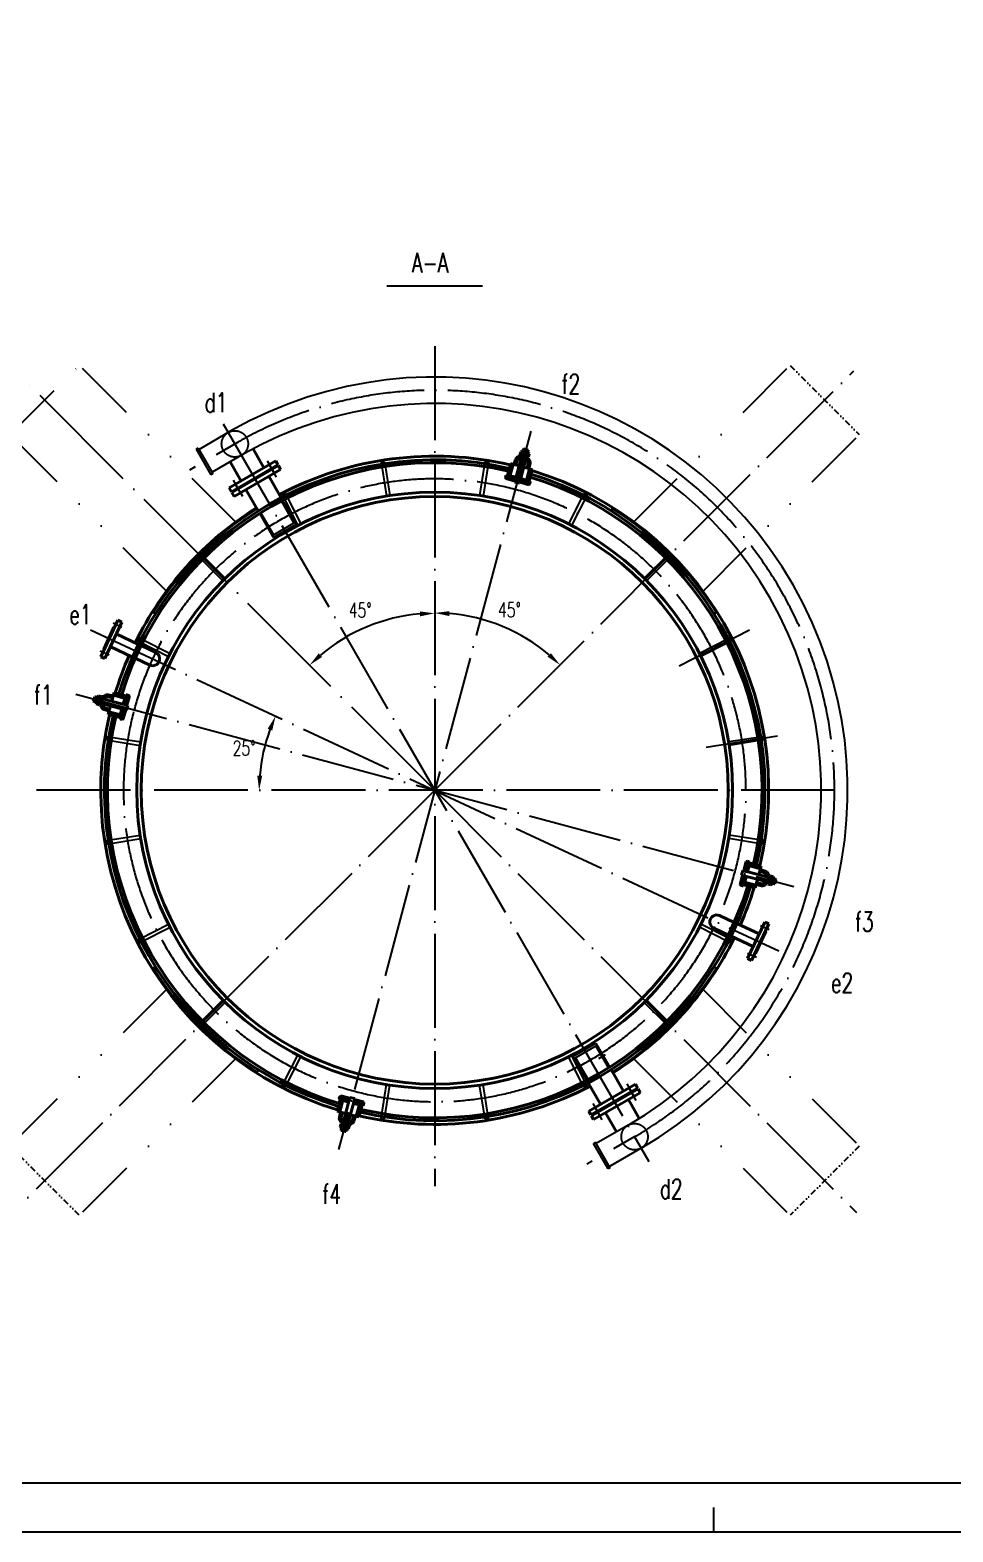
# Model space of a CAD drawing. Extents: x 707610 to 724430, y 95426 to 107306.
# Drawn here: x 713225 to 716998, y 95426 to 101562 of the extents above; entities that cross this region are included whole.
import ezdxf

# ---------------------------------------------------------------- set-up
doc = ezdxf.new("R2010")
doc.units = 0
doc.header["$LTSCALE"] = 20
for name, pattern in [('ACAD_ISO02W100', [15, 12, -3]), ('ACAD_ISO04W100', [30, 24, -3, 0, -3]), ('DASHDOT', [1, 0.5, -0.25, 0, -0.25]), ('DIVIDE', [31.75, 12.7, -6.35, 0, -6.35, 0, -6.35])]:
    doc.linetypes.add(name, pattern=pattern)
for name, color, linetype in [('CDR_DIM', 7, 'Continuous'), ('K1', 4, 'Continuous'), ('图层1', 7, 'Continuous'), ('图层2', 2, 'DASHDOT'), ('图层3', 2, 'Continuous'), ('图层4', 6, 'ACAD_ISO02W100'), ('图层6', 3, 'DIVIDE')]:
    doc.layers.add(name, color=color, linetype=linetype)
doc.layers.add('图层5', color=1, linetype='Continuous', lineweight=40)
doc.styles.add('hzfs', font='simplex.shx', dxfattribs={"width": 0.7, "bigfont": 'hzfs.shx'})
doc.dimstyles.new('PVCAD$2', dxfattribs={"dimscale": 20, "dimtxt": 3, "dimasz": 3, "dimexe": 2, "dimexo": 1, "dimgap": 1, "dimtad": 2, "dimtih": 1, "dimdec": 0, "dimzin": 0, "dimdsep": 46, "dimtxsty": 'hzfs', "dimcen": 0, "dimclrd": 4, "dimclre": 4, "dimclrt": 7, "dimadec": 0, "dimazin": 0, "dimtfac": 0.7, "dimtmove": 0, "dimatfit": 0, "dimfxl": 0, "dimlwd": -1, "dimlwe": -1, "dimarcsym": 0})

# ---------------------------------------------------------------- blocks, each defined once
blk = doc.blocks.new('*D129')
at = {"layer": 'CDR_DIM', "color": 4}
blk.add_arc((714879.1, 98456.1), 723.2, 94.75494, 130.24559, dxfattribs=at)
for points in [[(714818.7, 99186.7), (714819.5, 99166.8), (714879.1, 99179.2)], [(714418.6, 99000.7), (714405.1, 99015.4), (714367.7, 98967.4)]]:
    blk.add_solid(points, dxfattribs=at)
at = {"layer": 'Defpoints', "color": 0}
for p in [(714879.1, 100270.6), (713204.2, 100130.9), (714691.9, 99154.6), (714879.1, 98456.1), (714879.1, 96838.3)]:
    blk.add_point(p, dxfattribs=at)
at = {"layer": 'CDR_DIM', "color": 7, "insert": (714574.2, 99192.1), "char_height": 60, "attachment_point": 5, "style": 'hzfs'}
blk.add_mtext('45°', dxfattribs=at)
blk = doc.blocks.new('*D130')
at = {"layer": 'CDR_DIM', "color": 4}
blk.add_arc((714879.1, 98456.1), 724.5, 49.74657, 85.25343, dxfattribs=at)
for points in [[(714938.6, 99168), (714939.4, 99188), (714879.1, 99180.5)], [(715354, 99016.3), (715340.4, 99001.6), (715391.3, 98968.3)]]:
    blk.add_solid(points, dxfattribs=at)
at = {"layer": 'Defpoints', "color": 0}
for p in [(714879.1, 100270.6), (716592.8, 100169.8), (715241.3, 99083.5), (714879.1, 98456.1), (714879.1, 96838.3)]:
    blk.add_point(p, dxfattribs=at)
at = {"layer": 'CDR_DIM', "color": 7, "insert": (715184.4, 99193.3), "char_height": 60, "attachment_point": 5, "style": 'hzfs'}
blk.add_mtext('45°', dxfattribs=at)
blk = doc.blocks.new('*D131')
at = {"layer": 'CDR_DIM', "color": 4}
blk.add_arc((714879.1, 98456.1), 717.7, 159.79114, 175.20886, dxfattribs=at)
for points in [[(714196.3, 98707.8), (714214.7, 98700.1), (714228.6, 98759.4)], [(714173.8, 98515.6), (714153.8, 98516.4), (714161.3, 98456.1)]]:
    blk.add_solid(points, dxfattribs=at)
at = {"layer": 'Defpoints', "color": 0}
for p in [(713471.9, 99112.2), (714191.5, 98661.9), (713232.6, 98456.1), (716516.1, 98456.1), (716286.4, 97799.8)]:
    blk.add_point(p, dxfattribs=at)
at = {"layer": 'CDR_DIM', "color": 7, "insert": (714099.8, 98628.8), "char_height": 60, "attachment_point": 5, "style": 'hzfs'}
blk.add_mtext('25°', dxfattribs=at)

msp = doc.modelspace()

# ---------------------------------------------------------------- hatches: boundary and pattern name
at = {"layer": '图层1', "lineweight": -3}
h = msp.add_hatch(dxfattribs=at)
h.set_pattern_fill('ANSI31', color=256, scale=2, angle=75, style=0)
h.set_pattern_definition([(30, (723050.007, 95659.4986), (3.175, -5.4992613), [])])
h.paths.add_polyline_path([(715184.7, 99774.8), (715195.6, 99771.9), (715186.8, 99739.3), (715176, 99742.3)])
h.paths.add_polyline_path([(715195.6, 99771.9), (715184.7, 99774.8), (715188.9, 99790.6), (715199.8, 99787.6)])
h = msp.add_hatch(dxfattribs=at)
h.set_pattern_fill('ANSI31', color=256, scale=2, angle=75, style=0)
h.set_pattern_definition([(120, (706404.538, 100119.6386), (-5.4992613, -3.175), [])])
h.paths.add_polyline_path([(715273.8, 99751), (715262.9, 99753.9), (715254.2, 99721.3), (715265.1, 99718.4)])
h.paths.add_polyline_path([(715262.9, 99753.9), (715273.8, 99751), (715278, 99766.7), (715267.1, 99769.6)])
h = msp.add_hatch(dxfattribs=at)
h.set_pattern_fill('ANSI37', color=256, scale=0.5, angle=-15, style=0)
h.set_pattern_definition([(120, (895499.5582, 321661.7659), (1.3748153285, 0.79375), []), (30, (895499.5582, 321661.7659), (0.79375, -1.3748153285), [])])
h.paths.add_polyline_path([(715170.6, 99740.6), (715186.3, 99736.4), (715187.1, 99739.3), (715171.4, 99743.5)])
h = msp.add_hatch(dxfattribs=at)
h.set_pattern_fill('ANSI37', color=256, scale=0.5, angle=-15, style=0)
h.set_pattern_definition([(30, (670059.9798, 382068.1188), (-0.79375, 1.3748153285), []), (120, (670059.9798, 382068.1188), (-1.3748153285, -0.79375), [])])
h.paths.add_polyline_path([(715268.9, 99714.3), (715253.2, 99718.5), (715253.9, 99721.4), (715269.6, 99717.2)])
h = msp.add_hatch(dxfattribs=at)
h.set_pattern_fill('ANSI31', color=256, scale=2, angle=165, style=0)
h.set_pattern_definition([(210, (713215.473, 89981.532), (3.175, -5.4992613), [])])
h.paths.add_polyline_path([(713584.1, 98850.8), (713581.2, 98839.9), (713613.8, 98831.2), (713616.7, 98842)])
h.paths.add_polyline_path([(713581.2, 98839.9), (713584.1, 98850.8), (713568.4, 98855), (713565.5, 98844.1)])
h = msp.add_hatch(dxfattribs=at)
h.set_pattern_fill('ANSI37', color=256, scale=0.5, angle=75, style=0)
h.set_pattern_definition([(120, (431266.9926, 53636.9736), (-1.3748153285, -0.79375), []), (210, (431266.9926, 53636.9736), (0.79375, -1.3748153285), [])])
h.paths.add_polyline_path([(713620.8, 98845.8), (713616.6, 98830.2), (713613.7, 98830.9), (713618, 98846.6)])
h = msp.add_hatch(dxfattribs=at)
h.set_pattern_fill('ANSI31', color=256, scale=2, angle=165, style=0)
h.set_pattern_definition([(120, (717675.613, 106627.001), (5.4992613, 3.175), [])])
h.paths.add_polyline_path([(713560.3, 98761.7), (713563.2, 98772.5), (713595.8, 98763.8), (713592.9, 98752.9)])
h.paths.add_polyline_path([(713563.2, 98772.5), (713560.3, 98761.7), (713544.6, 98765.9), (713547.5, 98776.8)])
h = msp.add_hatch(dxfattribs=at)
h.set_pattern_fill('ANSI37', color=256, scale=0.5, angle=75, style=0)
h.set_pattern_definition([(210, (491673.3455, 279076.552), (-0.79375, 1.3748153285), []), (120, (491673.3455, 279076.552), (1.3748153285, 0.79375), [])])
h.paths.add_polyline_path([(713594.5, 98747.6), (713598.7, 98763.3), (713595.8, 98764.1), (713591.6, 98748.4)])
h = msp.add_hatch(dxfattribs=at)
h.set_pattern_fill('ANSI37', color=256, scale=0.5, angle=-105, style=0)
h.set_pattern_definition([(30, (938084.7721, -82164.4468), (0.79375, -1.3748153285), []), (300, (938084.7721, -82164.4468), (-1.3748153285, -0.79375), [])])
h.paths.add_polyline_path([(716163.6, 98164.5), (716159.4, 98148.8), (716162.3, 98148), (716166.5, 98163.7)])
h = msp.add_hatch(dxfattribs=at)
h.set_pattern_fill('ANSI31', color=256, scale=2, angle=-15, style=0)
h.set_pattern_definition([(300, (712082.505, 90285.104), (-5.4992613, -3.175), [])])
h.paths.add_polyline_path([(716197.8, 98150.4), (716194.9, 98139.6), (716162.4, 98148.3), (716165.3, 98159.2)])
h.paths.add_polyline_path([(716194.9, 98139.6), (716197.8, 98150.4), (716213.6, 98146.2), (716210.6, 98135.3)])
h = msp.add_hatch(dxfattribs=at)
h.set_pattern_fill('ANSI37', color=256, scale=0.5, angle=-105, style=0)
h.set_pattern_definition([(300, (998491.125, 143275.1316), (1.3748153285, 0.79375), []), (30, (998491.125, 143275.1316), (-0.79375, 1.3748153285), [])])
h.paths.add_polyline_path([(716137.3, 98066.3), (716141.5, 98082), (716144.4, 98081.2), (716140.2, 98065.5)])
h = msp.add_hatch(dxfattribs=at)
h.set_pattern_fill('ANSI31', color=256, scale=2, angle=-15, style=0)
h.set_pattern_definition([(30, (716542.645, 106930.573), (-3.175, 5.4992613), [])])
h.paths.add_polyline_path([(716174, 98061.3), (716176.9, 98072.2), (716144.3, 98080.9), (716141.4, 98070.1)])
h.paths.add_polyline_path([(716176.9, 98072.2), (716174, 98061.3), (716189.7, 98057.1), (716192.6, 98068)])
h = msp.add_hatch(dxfattribs=at)
h.set_pattern_fill('ANSI31', color=256, scale=2, angle=255, style=0)
h.set_pattern_definition([(300, (723353.5794, 96792.4666), (5.4992613, 3.175), [])])
h.paths.add_polyline_path([(714484.3, 97161.1), (714495.2, 97158.2), (714503.9, 97190.8), (714493.1, 97193.7)])
h.paths.add_polyline_path([(714495.2, 97158.2), (714484.3, 97161.1), (714480.1, 97145.4), (714491, 97142.5)])
h = msp.add_hatch(dxfattribs=at)
h.set_pattern_fill('ANSI37', color=256, scale=0.5, angle=165, style=0)
h.set_pattern_definition([(210, (759698.1378, -185156.0136), (0.79375, -1.3748153285), []), (300, (759698.1378, -185156.0136), (1.3748153285, 0.79375), [])])
h.paths.add_polyline_path([(714489.3, 97197.8), (714505, 97193.6), (714504.2, 97190.7), (714488.5, 97194.9)])
h = msp.add_hatch(dxfattribs=at)
h.set_pattern_fill('ANSI31', color=256, scale=2, angle=255, style=0)
h.set_pattern_definition([(210, (706708.1104, 101252.6066), (-3.175, 5.4992613), [])])
h.paths.add_polyline_path([(714573.4, 97137.3), (714562.6, 97140.2), (714571.3, 97172.8), (714582.2, 97169.8)])
h.paths.add_polyline_path([(714562.6, 97140.2), (714573.4, 97137.3), (714569.2, 97121.5), (714558.3, 97124.5)])
h = msp.add_hatch(dxfattribs=at)
h.set_pattern_fill('ANSI37', color=256, scale=0.5, angle=165, style=0)
h.set_pattern_definition([(300, (534258.5594, -124749.6607), (-1.3748153285, -0.79375), []), (210, (534258.5594, -124749.6607), (-0.79375, 1.3748153285), [])])
h.paths.add_polyline_path([(714587.5, 97171.5), (714571.8, 97175.7), (714571, 97172.8), (714586.7, 97168.6)])

# ---------------------------------------------------------------- linework, layer by layer
for p, q in [((716020.1, 95426.3), (716020.1, 95526.3)), ((707610.1, 95426.3), (724430.1, 95426.3))]:
    msp.add_line(p, q)
at = {"layer": 'CDR_DIM', "ltscale": 30}
msp.add_line((714683.7, 100516.6), (715074.4, 100516.6), dxfattribs=at)
at = {"layer": 'K1', "const_width": 8}
msp.add_lwpolyline([(724230.1, 95626.3), (724230.1, 107106.3), (708110.1, 107106.3), (708110.1, 95626.3)], close=True, dxfattribs=at)
at = {"layer": '图层1', "lineweight": -3}
for p, q in [((715240.5, 99839.9), (715243.4, 99850.5)), ((715260.8, 99845.8), (715257.9, 99835.2)), ((715173, 99728.6), (715169, 99735.5)), ((715186.8, 99736.3), (715171.7, 99740.3)), ((715181.7, 99726.2), (715173.9, 99739.7)), ((715190.4, 99723.9), (715182.6, 99737.4)), ((715199, 99721.6), (715187.7, 99741.2)), ((715206.7, 99721.1), (715196.4, 99738.9)), ((715227.9, 99715.4), (715245.7, 99725.7)), ((715230.2, 99724.1), (715237, 99728)), ((715234.7, 99712), (715254.3, 99723.3)), ((715243.4, 99709.7), (715256.9, 99717.5)), ((715252.1, 99707.4), (715265.5, 99715.1)), ((715252.7, 99718.6), (715267.8, 99714.6)), ((715260.8, 99705), (715267.7, 99709.1)), ((713616.5, 98829.7), (713620.6, 98844.7)), ((713630.1, 98837.7), (713626, 98844.7)), ((713495.2, 98817.5), (713484.6, 98820.4)), ((713489.3, 98837.8), (713499.9, 98834.9)), ((713614, 98783.7), (713596.3, 98773.4)), ((713611, 98807.2), (713607.1, 98814)), ((713619.7, 98804.9), (713609.5, 98822.6)), ((713623.1, 98811.7), (713611.8, 98831.3)), ((713625.4, 98820.4), (713617.6, 98833.9)), ((713627.7, 98829.1), (713620, 98842.5)), ((713613.5, 98776), (713593.9, 98764.7)), ((713598.9, 98763.8), (713594.8, 98748.7)), ((713608.9, 98758.7), (713595.4, 98750.9)), ((713611.2, 98767.3), (713597.7, 98759.6)), ((713606.6, 98750), (713599.6, 98746)), ((716144.1, 98128.5), (716161.9, 98138.7)), ((716144.6, 98136.1), (716164.2, 98147.4)), ((716146.9, 98144.8), (716160.4, 98152.5)), ((716149.2, 98153.4), (716162.7, 98161.2)), ((716151.6, 98162.1), (716158.5, 98166.1)), ((716159.3, 98148.3), (716163.3, 98163.4)), ((716128.1, 98074.4), (716132.1, 98067.4)), ((716130.4, 98083), (716138.2, 98069.6)), ((716132.7, 98091.7), (716140.5, 98078.2)), ((716135, 98100.4), (716146.3, 98080.8)), ((716141.6, 98082.4), (716137.6, 98067.4)), ((716138.4, 98107.2), (716148.7, 98089.5)), ((716147.1, 98104.9), (716151, 98098.1)), ((716268.8, 98074.3), (716258.2, 98077.2)), ((716262.9, 98094.6), (716273.5, 98091.7)), ((714497.4, 97207.1), (714490.4, 97203)), ((714505.4, 97193.5), (714490.4, 97197.5)), ((714506, 97204.7), (714492.6, 97197)), ((714514.7, 97202.4), (714501.2, 97194.6)), ((714523.4, 97200.1), (714503.8, 97188.8)), ((714530.3, 97196.7), (714512.5, 97186.4)), ((714527.9, 97188), (714521.1, 97184.1)), ((714551.5, 97191), (714561.7, 97173.2)), ((714559.1, 97190.5), (714570.4, 97170.9)), ((714567.8, 97188.2), (714575.5, 97174.7)), ((714571.3, 97175.9), (714586.4, 97171.8)), ((714576.4, 97185.9), (714584.2, 97172.4)), ((714585.1, 97183.5), (714589.1, 97176.6)), ((714497.3, 97066.3), (714500.2, 97076.9)), ((714517.6, 97072.2), (714514.7, 97061.6))]:
    msp.add_line(p, q, dxfattribs=at)
at = {"layer": '图层2', "linetype": 'ACAD_ISO04W100', "ltscale": 0.8}
for p, q in [((714879.1, 100270.6), (714879.1, 96838.3)), ((714879.1, 98456.1), (716592.8, 100169.8)), ((714014.5, 99953.5), (715754.2, 96940.3)), ((715272.3, 99923.7), (714485.8, 96988.4)), ((713471.9, 99112.2), (716286.4, 97799.8)), ((713411.4, 98849.3), (716346.7, 98062.8)), ((714879.1, 98456.1), (713155.4, 96732.4)), ((716516.1, 98456.1), (713232.6, 98456.1)), ((714879.1, 98456.1), (716603.9, 96731.2))]:
    msp.add_line(p, q, dxfattribs=at)
at = {"layer": '图层2', "linetype": 'ACAD_ISO04W100'}
for p, q in [((714879.1, 98456.1), (713204.2, 100130.9)), ((715877.8, 98965), (716165.8, 99111.7)), ((715988.5, 98631.8), (716280.8, 98678.1)), ((714879.1, 98456.1), (714879.6, 98456.3))]:
    msp.add_line(p, q, dxfattribs=at)
at = {"layer": '图层2', "ltscale": 10}
for p, q in [((714072.5, 99877.1), (713877.2, 99764.3)), ((714194, 99802.6), (714223, 99752.4)), ((714232.7, 99735.7), (714203.7, 99785.8)), ((714055.5, 99722.6), (714084.4, 99672.4)), ((714094.1, 99655.7), (714065.1, 99705.8)), ((713600.4, 99121.3), (713564.1, 99138.2)), ((713547.6, 99008), (713511.3, 99024.9)), ((716210.6, 97904.1), (716246.8, 97887.2)), ((716157.7, 97790.8), (716194, 97773.9)), ((715549.9, 97360.6), (715577.8, 97376.7)), ((715664, 97256.4), (715693, 97206.3)), ((715702.7, 97189.5), (715673.7, 97239.7)), ((715525.5, 97176.4), (715554.4, 97126.3)), ((715564.1, 97109.5), (715535.1, 97159.7)), ((715696.5, 97041.2), (715501.1, 96928.4))]:
    msp.add_line(p, q, dxfattribs=at)
at = {"layer": '图层2', "linetype": 'ACAD_ISO04W100', "ltscale": 0.8}
for radius, start, end in [(1634, 300.01816, 119.57759), (1272, 165.42442, 165)]:
    msp.add_arc((714879.1, 98456.1), radius, start, end, dxfattribs=at)
at = {"layer": '图层4', "ltscale": 5}
for p, q in [((714659.7, 99796.2), (714661, 99788.3)), ((714661, 99788.3), (714681.6, 99657.9)), ((714673.5, 99798.4), (714674.8, 99790.5)), ((714674.8, 99790.5), (714695.4, 99660.1)), ((715084.6, 99798.4), (715062.7, 99660.1)), ((715098.4, 99796.2), (715076.5, 99657.9)), ((714256.3, 99662.8), (714268.8, 99669.2)), ((714256.3, 99662.8), (714259.9, 99655.7)), ((714259.9, 99655.7), (714319.9, 99538.1)), ((714268.8, 99669.2), (714272.4, 99662.1)), ((714272.4, 99662.1), (714332.3, 99544.5)), ((715489.3, 99669.2), (715425.8, 99544.5)), ((715501.8, 99662.8), (715438.2, 99538.1)), ((714175.4, 99578.8), (714170.2, 99575.8)), ((714215.4, 99509.5), (714210.2, 99506.5)), ((713923.8, 99421.2), (713913.9, 99411.3)), ((713913.9, 99411.3), (713919.5, 99405.7)), ((713919.5, 99405.7), (714012.9, 99312.3)), ((713923.8, 99421.2), (713929.4, 99415.6)), ((713929.4, 99415.6), (714022.8, 99322.2)), ((715828.7, 99415.6), (715735.4, 99322.2)), ((715838.6, 99405.7), (715745.3, 99312.3)), ((715834.3, 99421.2), (715828.7, 99415.6)), ((715844.2, 99411.3), (715838.6, 99405.7)), ((713672.3, 99078.8), (713665.9, 99066.3)), ((713665.9, 99066.3), (713673, 99062.7)), ((713672.3, 99078.8), (713679.4, 99075.2)), ((713673, 99062.7), (713790.7, 99002.8)), ((713679.4, 99075.2), (713797, 99015.2)), ((716078.7, 99075.2), (715961.1, 99015.2)), ((716085.1, 99062.7), (715967.5, 99002.8)), ((716085.9, 99078.8), (716078.7, 99075.2)), ((716092.2, 99066.3), (716085.1, 99062.7)), ((713538.9, 98675.4), (713536.7, 98661.6)), ((713536.7, 98661.6), (713544.6, 98660.3)), ((713538.9, 98675.4), (713546.8, 98674.2)), ((713544.6, 98660.3), (713675, 98639.7)), ((713546.8, 98674.2), (713677.2, 98653.5)), ((716209.3, 98673.8), (716080.9, 98653.5)), ((716213.5, 98660.3), (716083.1, 98639.7)), ((716219.2, 98675.4), (716209.3, 98673.8)), ((716221.4, 98661.6), (716213.5, 98660.3)), ((713536.7, 98250.5), (713544.6, 98251.8)), ((713536.7, 98250.5), (713538.9, 98236.7)), ((713538.9, 98236.7), (713546.8, 98238)), ((713544.6, 98251.8), (713675, 98272.4)), ((713546.8, 98238), (713677.2, 98258.6)), ((716211.3, 98238), (716080.9, 98258.6)), ((716213.5, 98251.8), (716083.1, 98272.4)), ((716219.2, 98236.7), (716211.3, 98238)), ((716221.4, 98250.5), (716213.5, 98251.8)), ((713673, 97849.4), (713790.7, 97909.3)), ((713679.4, 97836.9), (713797, 97896.9)), ((716078.7, 97836.9), (715961.1, 97896.9)), ((716085.1, 97849.4), (715967.5, 97909.3)), ((713665.9, 97845.8), (713673, 97849.4)), ((713665.9, 97845.8), (713672.3, 97833.3)), ((713672.3, 97833.3), (713679.4, 97836.9)), ((716085.9, 97833.3), (716078.7, 97836.9)), ((716092.2, 97845.8), (716085.1, 97849.4)), ((716021.9, 97737.5), (716030.6, 97728.8)), ((713919.5, 97506.4), (714012.9, 97599.8)), ((713929.4, 97496.5), (714022.8, 97589.9)), ((715828.7, 97496.5), (715735.4, 97589.9)), ((715838.6, 97506.4), (715745.3, 97599.8)), ((713913.9, 97500.8), (713919.5, 97506.4)), ((713913.9, 97500.8), (713923.8, 97490.9)), ((713923.8, 97490.9), (713929.4, 97496.5)), ((715834.3, 97490.9), (715828.7, 97496.5)), ((715844.2, 97500.8), (715838.6, 97506.4)), ((714259.9, 97256.4), (714319.9, 97374)), ((715501.8, 97249.3), (715438.2, 97374)), ((715444.2, 97369.2), (715537.7, 97423.2)), ((715449.2, 97360.5), (715542.7, 97414.5)), ((715537.5, 97411.5), (715589.2, 97322.1)), ((715537.7, 97423.2), (715594.3, 97325.3)), ((715542.7, 97402.6), (715547.9, 97405.6)), ((714272.4, 97250), (714332.3, 97367.6)), ((715489.3, 97242.9), (715425.8, 97367.6)), ((715444.2, 97369.2), (715500.7, 97271.3)), ((715454.4, 97363.5), (715506.1, 97274.1)), ((715582.7, 97333.3), (715587.9, 97336.3)), ((714256.3, 97249.3), (714259.9, 97256.4)), ((714256.3, 97249.3), (714268.8, 97242.9)), ((714268.8, 97242.9), (714272.4, 97250)), ((714661, 97123.8), (714681.6, 97254.2)), ((714674.8, 97121.6), (714695.4, 97252)), ((715083.3, 97121.6), (715062.7, 97252)), ((715097.2, 97123.8), (715076.5, 97254.2)), ((715489.3, 97242.9), (715501.8, 97249.3)), ((714659.7, 97115.9), (714661, 97123.8)), ((714659.7, 97115.9), (714673.5, 97113.7)), ((714673.5, 97113.7), (714674.8, 97121.6)), ((715084.6, 97113.7), (715083.3, 97121.6)), ((715084.6, 97113.7), (715098.4, 97115.9)), ((715098.4, 97115.9), (715097.2, 97123.8))]:
    msp.add_line(p, q, dxfattribs=at)
at = {"layer": '图层4', "ltscale": 2}
for p, q in [((714220.4, 99488.9), (714163.8, 99586.9)), ((714220.6, 99500.6), (714168.9, 99590)), ((714303.7, 99548.6), (714252.1, 99638)), ((714313.9, 99542.9), (714257.4, 99640.9)), ((714215.4, 99497.6), (714308.9, 99551.6)), ((714220.4, 99488.9), (714313.9, 99542.9))]:
    msp.add_line(p, q, dxfattribs=at)
at = {"layer": '图层4', "ltscale": 5}
for centre in [(714062.1, 99871.1), (715696.1, 97041)]:
    msp.add_circle(centre, 54, dxfattribs=at)
for start, end in [(98.70466, 99.29534), (80.70466, 81.29534), (62.70466, 63.29534), (44.70466, 45.29534), (26.70466, 27.29534), (8.70466, 9.29534), (350.70466, 351.29534), (332.70466, 333.29534), (314.70466, 315.29534)]:
    msp.add_arc((714879.1, 98456.1), 1358, start, end, dxfattribs=at)
at = {"layer": '图层5'}
for p, q in [((714015.3, 99844.1), (714015.3, 99844.1)), ((714136.3, 99850.6), (714180.8, 99773.4)), ((715231.8, 99839.4), (715228.6, 99827.2)), ((715228.6, 99827.2), (715233.1, 99823.2)), ((715237.7, 99840.6), (715231.8, 99839.4)), ((715236.9, 99825), (715240.2, 99837.2)), ((715260.7, 99834.5), (715237.7, 99840.6)), ((715239.6, 99840.1), (715242.2, 99849.8)), ((715243.4, 99850.5), (715242.2, 99849.8)), ((715242.2, 99849.8), (715261.5, 99844.6)), ((715243.4, 99850.5), (715260.8, 99845.8)), ((715253.6, 99820.5), (715256.9, 99832.7)), ((715261.5, 99844.6), (715258.9, 99835)), ((715265.2, 99830.5), (715260.7, 99834.5)), ((715260.8, 99845.8), (715261.5, 99844.6)), ((715262, 99818.3), (715265.2, 99830.5)), ((714038.8, 99691.4), (714229.3, 99801.4)), ((714042.3, 99797.3), (714087.3, 99719.4)), ((714047.8, 99675.8), (714238.3, 99785.8)), ((714049.8, 99672.4), (714240.3, 99782.4)), ((714058.8, 99656.8), (714249.3, 99766.8)), ((714076.5, 99690.1), (714211.6, 99768.1)), ((714076.5, 99690.1), (714211.6, 99768.1)), ((714212.6, 99766.4), (714210.6, 99769.8)), ((714229.3, 99801.4), (714238.3, 99785.8)), ((714249.3, 99766.8), (714240.3, 99782.4)), ((715188.9, 99790.6), (715176, 99742.3)), ((715186.8, 99739.3), (715199.8, 99787.6)), ((715223.8, 99781.2), (715188.9, 99790.6)), ((715202.4, 99786.9), (715209, 99807.3)), ((715206.2, 99715.5), (715234.1, 99819.8)), ((715210.2, 99784.9), (715216.6, 99804.9)), ((715225.2, 99819.8), (715232.9, 99820.2)), ((715253.5, 99814.7), (715225.5, 99710.3)), ((715225.6, 99811.8), (715232.1, 99812.1)), ((715225.9, 99822), (715226.7, 99824.9)), ((715261.7, 99812.5), (715225.9, 99822)), ((715226.7, 99824.9), (715262.4, 99815.4)), ((715232.9, 99820.2), (715230.7, 99812.1)), ((715233.1, 99823.2), (715256.1, 99817.1)), ((715243.1, 99776), (715278, 99766.7)), ((715256.8, 99803.4), (715251.4, 99806.9)), ((715254.7, 99814.3), (715252.5, 99806.2)), ((715254.2, 99721.3), (715267.1, 99769.6)), ((715261.1, 99810.2), (715254.7, 99814.3)), ((715256.1, 99817.1), (715262, 99818.3)), ((715256.7, 99772.4), (715261.1, 99793)), ((715262.4, 99815.4), (715261.7, 99812.5)), ((715264.5, 99770.3), (715269, 99791.3)), ((715278, 99766.7), (715265.1, 99718.4)), ((714251.4, 99651.3), (714200.8, 99738.8)), ((715168.3, 99732.9), (715170.3, 99740.7)), ((715168.3, 99732.9), (715170.4, 99729.3)), ((715186.8, 99736.3), (715170.3, 99740.7)), ((715170.4, 99729.3), (715207.2, 99719.4)), ((715170.6, 99740.6), (715171.4, 99743.5)), ((715187.1, 99739.3), (715171.4, 99743.5)), ((715186.3, 99736.4), (715187.1, 99739.3)), ((715186.8, 99736.3), (715187.8, 99740.1)), ((715187.3, 99741.3), (715211.4, 99734.8)), ((715187.8, 99740.1), (715189, 99740.8)), ((715206.2, 99715.5), (715225.5, 99710.3)), ((715206.3, 99719.6), (715210.4, 99735.1)), ((715263.4, 99704.3), (715226.5, 99714.2)), ((715227.5, 99714), (715231.6, 99729.4)), ((715254.7, 99723.2), (715230.7, 99729.7)), ((715252.7, 99718.6), (715253.7, 99722.5)), ((715252.7, 99718.6), (715269.1, 99714.2)), ((715253.7, 99722.5), (715253, 99723.7)), ((715253.2, 99718.5), (715253.9, 99721.4)), ((715253.9, 99721.4), (715269.6, 99717.2)), ((715267, 99706.5), (715263.4, 99704.3)), ((715267, 99706.5), (715269.1, 99714.2)), ((715268.9, 99714.3), (715269.6, 99717.2)), ((714038.8, 99691.4), (714047.8, 99675.8)), ((714058.8, 99656.8), (714049.8, 99672.4)), ((714075.5, 99691.8), (714076.5, 99690.1)), ((714077.5, 99688.4), (714076.5, 99690.1)), ((714157.8, 99597.3), (714107.3, 99684.8)), ((714151.8, 99607.5), (714158.2, 99597.4)), ((715606.4, 99607.6), (715599.9, 99597.5)), ((713583.5, 99151.2), (713513.7, 99001.7)), ((713583.5, 99151.2), (713599.8, 99143.6)), ((713727.6, 99183.2), (713737.7, 99176.8)), ((716030.6, 99183.3), (716020.5, 99176.9)), ((713567.7, 99122.2), (713525.9, 99032.4)), ((713567.7, 99122.2), (713525.9, 99032.4)), ((713525.9, 99032.4), (713567.7, 99122.2)), ((713530, 98994.1), (713599.8, 99143.6)), ((713569.5, 99121.3), (713567.7, 99122.2)), ((713577, 99094.7), (713667.9, 99052.3)), ((713525.9, 99032.4), (713527.7, 99031.6)), ((713552.9, 99043), (713643.8, 99000.6)), ((713678.7, 99047.2), (713738.6, 99019.3)), ((713513.7, 99001.7), (713530, 98994.1)), ((713654.6, 98995.6), (713714.5, 98967.7)), ((713564.8, 98841.4), (713543.8, 98845.9)), ((713559.1, 98820.1), (713568.4, 98855)), ((713613.8, 98831.2), (713565.5, 98844.1)), ((713568.4, 98855), (713616.7, 98842)), ((713613.7, 98830.9), (713618, 98846.6)), ((713616.5, 98829.7), (713620.9, 98846.1)), ((713620.8, 98845.8), (713618, 98846.6)), ((713628.6, 98844), (713620.9, 98846.1)), ((713628.6, 98844), (713630.8, 98840.4)), ((713484.6, 98820.4), (713489.3, 98837.8)), ((713484.6, 98820.4), (713485.3, 98819.2)), ((713485.3, 98819.2), (713490.5, 98838.5)), ((713495, 98816.6), (713485.3, 98819.2)), ((713489.3, 98837.8), (713490.5, 98838.5)), ((713490.5, 98838.5), (713500.2, 98835.9)), ((713500.6, 98837.7), (713494.5, 98814.7)), ((713494.5, 98814.7), (713495.7, 98808.8)), ((713495.7, 98808.8), (713507.9, 98805.6)), ((713510.1, 98813.9), (713497.9, 98817.2)), ((713504.7, 98842.2), (713500.6, 98837.7)), ((713514.6, 98830.6), (713502.4, 98833.9)), ((713516.8, 98839), (713504.7, 98842.2)), ((713507.9, 98805.6), (713511.9, 98810.1)), ((713510.2, 98803.7), (713519.7, 98839.4)), ((713513.1, 98802.9), (713510.2, 98803.7)), ((713511.9, 98810.1), (713518, 98833.1)), ((713522.6, 98838.7), (713513.1, 98802.9)), ((713514.9, 98809.9), (713523.1, 98807.7)), ((713515.3, 98802.2), (713514.9, 98809.9)), ((713619.6, 98783.2), (713515.3, 98811.1)), ((713518, 98833.1), (713516.8, 98839)), ((713519.7, 98839.4), (713522.6, 98838.7)), ((713520.4, 98830.4), (713624.8, 98802.5)), ((713525, 98838.1), (713520.8, 98831.7)), ((713520.8, 98831.7), (713528.9, 98829.5)), ((713523.3, 98802.6), (713523, 98809.1)), ((713548.2, 98779.4), (713527.8, 98786)), ((713531.7, 98833.8), (713528.2, 98828.4)), ((713550.3, 98787.2), (713530.2, 98793.6)), ((713562.7, 98833.7), (713542.2, 98838.1)), ((713553.9, 98800.8), (713544.6, 98765.9)), ((713593.8, 98764.3), (713600.3, 98788.4)), ((713615.5, 98783.2), (713600, 98787.4)), ((713611.9, 98831.7), (713605.4, 98807.7)), ((713621.2, 98804.5), (713605.7, 98808.6)), ((713605.9, 98747.4), (713615.7, 98784.2)), ((713612.7, 98830.7), (713611.4, 98830)), ((713616.5, 98829.7), (713612.7, 98830.7)), ((713616.6, 98830.2), (713613.7, 98830.9)), ((713619.6, 98783.2), (713624.8, 98802.5)), ((713630.8, 98840.4), (713620.9, 98803.5)), ((713544.6, 98765.9), (713592.9, 98752.9)), ((713595.8, 98763.8), (713547.5, 98776.8)), ((713595.8, 98764.1), (713591.6, 98748.4)), ((713594.5, 98747.6), (713591.6, 98748.4)), ((713595, 98764.8), (713594.3, 98766)), ((713598.9, 98763.8), (713594.5, 98747.3)), ((713602.2, 98745.3), (713594.5, 98747.3)), ((713598.9, 98763.8), (713595, 98764.8)), ((713598.7, 98763.3), (713595.8, 98764.1)), ((713602.2, 98745.3), (713605.9, 98747.4)), ((716127.4, 98071.8), (716137.2, 98108.6)), ((716138.5, 98128.9), (716133.4, 98109.6)), ((716237.7, 98081.7), (716133.4, 98109.6)), ((716137, 98107.6), (716152.4, 98103.5)), ((716138.5, 98128.9), (716242.9, 98101)), ((716152.3, 98164.7), (716142.4, 98127.9)), ((716142.7, 98128.9), (716158.1, 98124.7)), ((716155.9, 98166.8), (716152.3, 98164.7)), ((716155.9, 98166.8), (716163.7, 98164.8)), ((716164.3, 98147.8), (716157.9, 98123.8)), ((716159.3, 98148.3), (716163.7, 98164.8)), ((716159.3, 98148.3), (716163.1, 98147.3)), ((716159.4, 98148.8), (716162.3, 98148)), ((716162.3, 98148), (716166.5, 98163.7)), ((716162.4, 98148.3), (716210.6, 98135.3)), ((716163.1, 98147.3), (716163.8, 98146.1)), ((716163.6, 98164.5), (716166.5, 98163.7)), ((716213.6, 98146.2), (716165.3, 98159.2)), ((716204.2, 98111.3), (716213.6, 98146.2)), ((716207.9, 98124.9), (716227.9, 98118.5)), ((716209.9, 98132.7), (716230.3, 98126.1)), ((716234.8, 98109.5), (716235.1, 98103)), ((716235.5, 98073.4), (716245.1, 98109.2)), ((716247.9, 98108.4), (716238.4, 98072.7)), ((716242.8, 98109.9), (716243.2, 98102.2)), ((716245.1, 98109.2), (716247.9, 98108.4)), ((716129.5, 98068.1), (716127.4, 98071.8)), ((716129.5, 98068.1), (716137.2, 98066)), ((716141.6, 98082.4), (716137.2, 98066)), ((716137.3, 98066.3), (716140.2, 98065.5)), ((716144.4, 98081.2), (716140.2, 98065.5)), ((716189.7, 98057.1), (716141.4, 98070.1)), ((716141.5, 98082), (716144.4, 98081.2)), ((716141.6, 98082.4), (716145.5, 98081.4)), ((716144.3, 98080.9), (716192.6, 98068)), ((716145.5, 98081.4), (716146.7, 98082.1)), ((716146.2, 98080.4), (716152.7, 98104.4)), ((716199, 98092), (716189.7, 98057.1)), ((716193.3, 98070.7), (716214.3, 98066.2)), ((716195.4, 98078.4), (716216, 98074)), ((716226.5, 98078.3), (716230, 98083.7)), ((716237.3, 98080.4), (716229.2, 98082.6)), ((716233.2, 98074), (716237.3, 98080.4)), ((716243.2, 98102.2), (716235.1, 98104.4)), ((716238.4, 98072.7), (716235.5, 98073.4)), ((716246.2, 98102), (716240.1, 98079)), ((716240.1, 98079), (716241.3, 98073.1)), ((716241.3, 98073.1), (716253.5, 98069.9)), ((716243.5, 98081.5), (716255.7, 98078.2)), ((716250.2, 98106.6), (716246.2, 98102)), ((716248, 98098.2), (716260.2, 98094.9)), ((716262.4, 98103.3), (716250.2, 98106.6)), ((716253.5, 98069.9), (716257.5, 98074.4)), ((716257.5, 98074.4), (716263.6, 98097.4)), ((716267.6, 98073.6), (716258, 98076.2)), ((716263.6, 98097.4), (716262.4, 98103.3)), ((716263.1, 98095.5), (716272.8, 98093)), ((716272.8, 98093), (716267.6, 98073.6)), ((716268.8, 98074.3), (716267.6, 98073.6)), ((716273.5, 98091.7), (716268.8, 98074.3)), ((716273.5, 98091.7), (716272.8, 98093)), ((716103.5, 97916.5), (716043.6, 97944.4)), ((716079.4, 97864.9), (716019.5, 97892.8)), ((716205.2, 97869.1), (716114.3, 97911.5)), ((716158.3, 97768.5), (716228.1, 97918)), ((716244.4, 97910.4), (716174.7, 97760.9)), ((716190.4, 97789.9), (716232.3, 97879.7)), ((716232.3, 97879.7), (716190.4, 97789.9)), ((716232.3, 97879.7), (716190.4, 97789.9)), ((716244.4, 97910.4), (716228.1, 97918)), ((716230.4, 97880.5), (716232.3, 97879.7)), ((716181.2, 97817.4), (716090.3, 97859.8)), ((716174.7, 97760.9), (716158.3, 97768.5)), ((716190.4, 97789.9), (716188.6, 97790.8)), ((713727.6, 97728.9), (713737.7, 97735.3)), ((716030.6, 97728.8), (716020.5, 97735.2)), ((714151.8, 97304.6), (714158.2, 97314.7)), ((715606.4, 97304.5), (715599.9, 97314.6)), ((715600.3, 97314.9), (715650.8, 97227.3)), ((715506.8, 97260.9), (715557.3, 97173.3)), ((715699.3, 97255.3), (715508.8, 97145.3)), ((715699.3, 97255.3), (715708.3, 97239.7)), ((714480.1, 97145.4), (714493.1, 97193.7)), ((714489.3, 97197.8), (714488.5, 97194.9)), ((714504.2, 97190.7), (714488.5, 97194.9)), ((714491.1, 97205.6), (714489, 97197.9)), ((714505.4, 97193.5), (714489, 97197.9)), ((714503.9, 97190.8), (714491, 97142.5)), ((714491.1, 97205.6), (714494.8, 97207.8)), ((714494.8, 97207.8), (714531.6, 97197.9)), ((714503.4, 97188.9), (714527.4, 97182.4)), ((714505, 97193.6), (714504.2, 97190.7)), ((714505.4, 97193.5), (714504.4, 97189.6)), ((714504.4, 97189.6), (714505.1, 97188.4)), ((714504.7, 97097.4), (714532.6, 97201.8)), ((714551.9, 97196.6), (714524, 97092.3)), ((714530.6, 97198.1), (714526.5, 97182.7)), ((714551.9, 97196.6), (714532.6, 97201.8)), ((714551.9, 97192.5), (714547.7, 97177)), ((714587.7, 97182.8), (714550.9, 97192.7)), ((715708.3, 97239.7), (715517.8, 97129.7)), ((715710.3, 97236.3), (715519.8, 97126.3)), ((715719.3, 97220.7), (715528.8, 97110.7)), ((715681.6, 97222), (715546.5, 97144)), ((715681.6, 97222), (715546.5, 97144)), ((715715.4, 97115.5), (715670.8, 97192.7)), ((715680.6, 97223.7), (715681.6, 97222)), ((715682.6, 97220.3), (715681.6, 97222)), ((715719.3, 97220.7), (715710.3, 97236.3)), ((714515, 97136.1), (714480.1, 97145.4)), ((714493.7, 97141.8), (714489.2, 97120.8)), ((714501.4, 97139.7), (714497, 97119.2)), ((714534.3, 97130.9), (714569.2, 97121.5)), ((714547.9, 97127.2), (714541.5, 97107.2)), ((714570.8, 97170.8), (714546.8, 97177.3)), ((714571.3, 97172.8), (714558.3, 97124.5)), ((714570.3, 97172), (714569.1, 97171.3)), ((714569.2, 97121.5), (714582.2, 97169.8)), ((714571.3, 97175.9), (714570.3, 97172)), ((714571.8, 97175.7), (714571, 97172.8)), ((714571, 97172.8), (714586.7, 97168.6)), ((714571.3, 97175.9), (714587.8, 97171.4)), ((714587.5, 97171.5), (714586.7, 97168.6)), ((714589.8, 97179.2), (714587.7, 97182.8)), ((714589.8, 97179.2), (714587.8, 97171.4)), ((715508.8, 97145.3), (715517.8, 97129.7)), ((715528.8, 97110.7), (715519.8, 97126.3)), ((715545.5, 97145.7), (715546.5, 97144)), ((715547.5, 97142.3), (715546.5, 97144)), ((715622.3, 97060.7), (715577.3, 97138.7)), ((714496.1, 97093.8), (714492.9, 97081.6)), ((714492.9, 97081.6), (714497.4, 97077.6)), ((714495.7, 97096.7), (714496.5, 97099.6)), ((714531.4, 97087.2), (714495.7, 97096.7)), ((714502.1, 97095), (714496.1, 97093.8)), ((714496.5, 97099.6), (714532.2, 97090.1)), ((714496.6, 97067.5), (714499.2, 97077.2)), ((714516, 97062.3), (714496.6, 97067.5)), ((714497.3, 97066.3), (714496.6, 97067.5)), ((714497, 97101.9), (714503.4, 97097.8)), ((714514.7, 97061.6), (714497.3, 97066.3)), ((714497.4, 97077.6), (714520.4, 97071.5)), ((714504.5, 97091.6), (714501.2, 97079.4)), ((714501.3, 97108.7), (714506.7, 97105.2)), ((714525, 97088.9), (714502.1, 97095)), ((714503.4, 97097.8), (714505.6, 97105.9)), ((714518.5, 97072), (714516, 97062.3)), ((714521.2, 97087.1), (714517.9, 97074.9)), ((714520.4, 97071.5), (714526.3, 97072.7)), ((714529.6, 97084.9), (714525, 97088.9)), ((714525.2, 97091.9), (714527.4, 97100.1)), ((714532.9, 97092.3), (714525.2, 97091.9)), ((714532.5, 97100.3), (714526.1, 97100)), ((714526.3, 97072.7), (714529.6, 97084.9)), ((714532.2, 97090.1), (714531.4, 97087.2)), ((714555.7, 97125.2), (714549.1, 97104.8)), ((714514.7, 97061.6), (714516, 97062.3)), ((715649.3, 97014), (715648.8, 97014.7))]:
    msp.add_line(p, q, dxfattribs=at)
for radius in [1218, 1200]:
    msp.add_circle((714879.1, 98456.1), radius, dxfattribs=at)
for centre, radius, start, end in [((715233.8, 99830.3), 6.1, 209.80731, 300.19269), ((715234.9, 99834.1), 6.1, 29.80731, 120.19269), ((715245.3, 99822.9), 15.2, 40.32967, 109.67033), ((715260, 99827.4), 6.1, 29.80731, 120.19269), ((714879.1, 98456.1), 1350, 76.95764, 163.04213), ((714879.1, 98456.1), 1338, 76.97524, 163.02452), ((714879.1, 98456.1), 1365, 76.93607, 117.73276), ((715226.1, 99801.8), 18, 92.93348, 162.11689), ((715226.1, 99801.8), 10, 92.93348, 162.11689), ((715248.5, 99834.8), 15.2, 220.32967, 289.67033), ((715258.9, 99823.6), 6.1, 209.80731, 300.19269), ((715251.4, 99795.1), 10, 347.88311, 57.06652), ((715251.4, 99795.1), 18, 347.88311, 57.06652), ((714879.1, 98456.1), 1338, 346.97524, 73.02452), ((714879.1, 98456.1), 1350, 346.95764, 73.04213), ((714879.1, 98456.1), 1365, 346.93607, 73.0637), ((714879.1, 98456.1), 1365, 122.26724, 153.80363), ((714879.2, 98456.1), 1362, 122.28086, 147.72998), ((714879.1, 98456.1), 1362, 32.27544, 57.72456), ((714879.1, 98456.1), 1365, 156.19637, 163.0637), ((713726.2, 98993.6), 28.5, 244.35808, 65.64193), ((713540.1, 98828.3), 18, 77.88311, 147.06652), ((713501, 98811.9), 6.1, 119.80731, 210.19269), ((713512.3, 98822.3), 15.2, 130.32967, 199.67033), ((713507.7, 98836.9), 6.1, 119.80731, 210.19269), ((713504.8, 98810.8), 6.1, 299.80731, 30.19269), ((713500.3, 98825.5), 15.2, 310.32967, 19.67033), ((713511.6, 98835.9), 6.1, 299.80731, 30.19269), ((713533.3, 98803.1), 18, 182.93348, 252.11689), ((713533.3, 98803.1), 10, 182.93348, 252.11689), ((713540.1, 98828.3), 10, 77.88311, 147.06652), ((714879.1, 98456.1), 1365, 166.93607, 253.0637), ((714879.1, 98456.1), 1350, 166.95764, 253.04213), ((714879.1, 98456.1), 1338, 166.97524, 253.02452), ((716224.8, 98109), 10, 2.93348, 72.11689), ((716224.8, 98109), 18, 2.93348, 72.11689), ((714879.1, 98456.1), 1350, 256.95764, 343.04213), ((714879.1, 98456.1), 1338, 256.97524, 343.02452), ((714879.1, 98456.1), 1365, 336.19637, 343.0637), ((716218.1, 98083.8), 18, 257.88311, 327.06652), ((716218.1, 98083.8), 10, 257.88311, 327.06652), ((716246.6, 98076.2), 6.1, 119.80731, 210.19269), ((716257.8, 98086.6), 15.2, 130.32967, 199.67033), ((716253.3, 98101.3), 6.1, 119.80731, 210.19269), ((716250.4, 98075.2), 6.1, 299.80731, 30.19269), ((716245.9, 98089.8), 15.2, 310.32967, 19.67033), ((716257.1, 98100.2), 6.1, 299.80731, 30.19269), ((716031.9, 97918.5), 28.5, 65, 245), ((714879.1, 98456.1), 1365, 302.26724, 333.80363), ((714879.2, 98456.1), 1362, 212.27002, 237.71914), ((714879.1, 98456.1), 1362, 302.27544, 327.72456), ((714879.1, 98456.1), 1365, 256.93607, 297.73276), ((714506.8, 97117.1), 18, 167.88311, 237.06652), ((714498.2, 97084.7), 6.1, 209.80731, 300.19269), ((714499.2, 97088.6), 6.1, 29.80731, 120.19269), ((714506.8, 97117.1), 10, 167.88311, 237.06652), ((714512.8, 97089.3), 15.2, 220.32967, 289.67033), ((714509.6, 97077.3), 15.2, 40.32967, 109.67033), ((714523.2, 97078), 6.1, 209.80731, 300.19269), ((714524.3, 97081.8), 6.1, 29.80731, 120.19269), ((714532, 97110.3), 10, 272.93348, 342.11689), ((714532, 97110.3), 18, 272.93348, 342.11689)]:
    msp.add_arc(centre, radius, start, end, dxfattribs=at)
at = {"layer": '图层6', "linetype": 'DIVIDE'}
for p, q in [((713143.2, 99909.1), (713426, 100191.9)), ((714067.8, 99550.1), (713426, 100191.9)), ((715690.3, 99550.1), (716332.1, 100191.9)), ((713785, 99267.3), (713143.2, 99909.1)), ((715973.1, 99267.3), (716614.9, 99909.1)), ((713785, 97644.8), (713143.2, 97003)), ((715973.1, 97644.8), (716614.9, 97003)), ((714067.8, 97362), (713426, 96720.2)), ((715690.3, 97362), (716332.1, 96720.2))]:
    msp.add_line(p, q, dxfattribs=at)
at = {"layer": '图层6', "color": 3, "linetype": 'DIVIDE', "ltscale": 0.1}
for p, q in [((716332.1, 100191.9), (716614.9, 99909.1)), ((713426, 96720.2), (713143.2, 97003)), ((716614.9, 97003), (716332.1, 96720.2))]:
    msp.add_line(p, q, dxfattribs=at)
at = {"layer": '图层6', "color": 1, "linetype": 'ByBlock', "ltscale": 0.1}
for p, q in [((714045.5, 99923.9), (713915.6, 99848.9)), ((713912.6, 99854.1), (713903.9, 99849.1)), ((713903.9, 99849.1), (713963.9, 99745.2)), ((713912.6, 99854.1), (713972.6, 99750.2)), ((714099.3, 99830.3), (713969.6, 99755.4)), ((713972.6, 99750.2), (713963.9, 99745.2))]:
    msp.add_line(p, q, dxfattribs=at)
at = {"layer": '图层6', "color": 1, "linetype": 'ByBlock', "ltscale": 10}
for p, q in [((715669.7, 97088.1), (715539.6, 97013)), ((715536.6, 97018.2), (715527.9, 97013.2)), ((715587.9, 96909.3), (715527.9, 97013.2)), ((715596.6, 96914.3), (715536.6, 97018.2)), ((715723.5, 96994.5), (715593.6, 96919.5)), ((715596.6, 96914.3), (715587.9, 96909.3))]:
    msp.add_line(p, q, dxfattribs=at)
at = {"layer": '图层6', "color": 1, "linetype": 'ByBlock', "ltscale": 0.1}
for radius, start, end in [(1688, 300.01111, 119.58464), (1580, 300.02569, 119.57006)]:
    msp.add_arc((714879.1, 98456.1), radius, start, end, dxfattribs=at)

# ---------------------------------------------------------------- texts
at = {"layer": '图层3', "char_height": 80, "attachment_point": 1, "style": 'hzfs'}
for s, insert in [('A-A', (714785.7, 100651.3)), ('f2', (715397.2, 100156.2)), ('d1', (713938.2, 100080.2)), ('e1', (713385.2, 99214.6)), ('f1', (713241, 98886.1)), ('f3', (716596.8, 97959.5)), ('e2', (716498.8, 97709.5)), ('f4', (714419.5, 96846.6)), ('d2', (715798.7, 96867.8))]:
    msp.add_mtext(s, dxfattribs=dict(at, insert=insert))

# ---------------------------------------------------------------- dimensions: what is measured, and where the dimension line sits
at = {"layer": 'CDR_DIM', "ltscale": 30}
for base, line1, line2, picture, middle in [((714691.9, 99154.6), ((714879.1, 98456.1), (713204.2, 100130.9)), ((714879.1, 100270.6), (714879.1, 96838.3)), '*D129', (714574.2, 99192.1)), ((715241.3, 99083.5), ((714879.1, 98456.1), (716592.8, 100169.8)), ((714879.1, 100270.6), (714879.1, 96838.3)), '*D130', (715184.4, 99193.3)), ((714191.5, 98661.9), ((716516.1, 98456.1), (713232.6, 98456.1)), ((713471.9, 99112.2), (716286.4, 97799.8)), '*D131', (714099.8, 98628.8))]:
    dim = msp.add_angular_dim_2l(base=base, line1=line1, line2=line2, dimstyle='PVCAD$2', dxfattribs=at)
    dim.commit()
    dim.dimension.update_dxf_attribs({"geometry": picture, "text_midpoint": middle})

doc.saveas('drawing.dxf')
